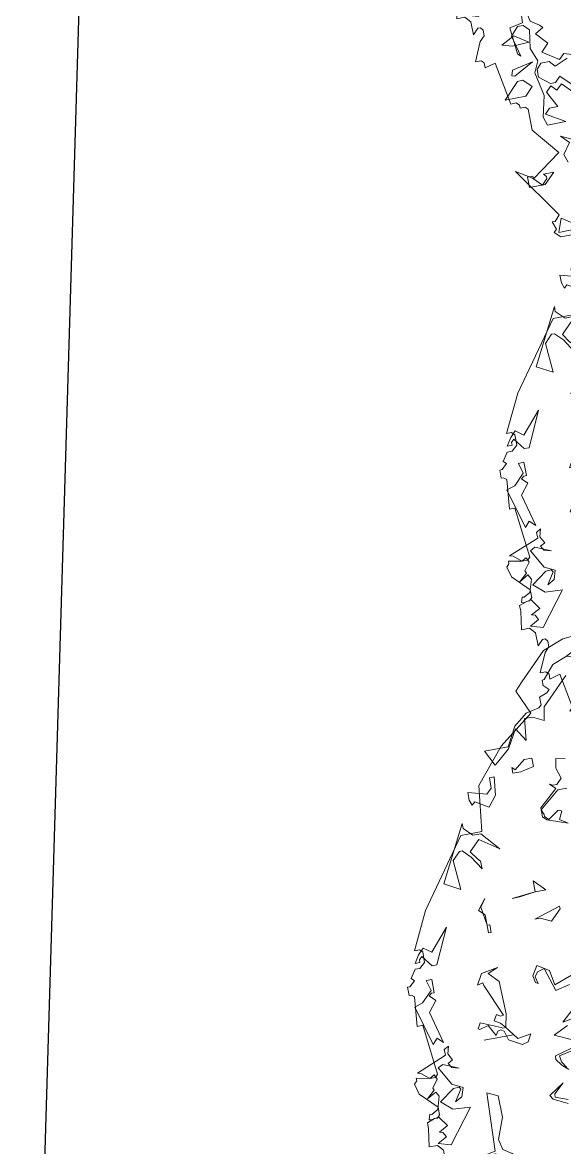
# Model space of a CAD drawing. Header units: millimetres. Extents: x 1418 to 1811, y 1796 to 1956.
# Drawn here: x 1494.701 to 1495.174, y 1821.543 to 1822.527 of the extents above; entities that cross this region are included whole.
import ezdxf

# ---------------------------------------------------------------- set-up
doc = ezdxf.new("R2010")
doc.units = ezdxf.units.MM
doc.layers.add('ARBRE', color=251, linetype='Continuous', lineweight=13)
doc.layers.add('VEGETAIS', color=3, linetype='Continuous')

# ---------------------------------------------------------------- blocks, each defined once
blk = doc.blocks.new('WMF26', base_point=(0, 0.001))
at = {"color": 85}
blk.add_lwpolyline([(1.385, -10.001), (1.145, -10.001), (1.072, -9.928), (1.108, -9.892), (1.072, -9.789), (1.108, -9.789), (1.175, -9.717), (0.724, -9.055), (0.897, -9.164), (0.934, -9.193), (1.32, -8.917), (1.036, -8.567), (1.036, -8.291), (1, -8.255), (0.934, -8.255), (0.934, -8.218), (0.897, -8.181), (0.825, -8.181), (0.724, -7.621), (0.585, -7.658), (0.585, -7.592), (0.548, -7.556), (0.476, -7.556), (0.585, -7.308), (0.65, -7.243), (0.65, -7.17), (0.621, -7.133), (0.585, -7.133), (0.512, -7.206), (0.512, -7.032), (0.446, -6.959), (0.338, -6.959), (0.374, -6.719), (0.374, -6.646), (0.476, -6.61), (0.512, -6.61), (0.548, -6.573), (0.548, -6.471), (0.338, -6.26), (0.301, -6.122), (0.338, -6.085), (0.338, -6.049), (0.512, -6.085), (0.585, -6.085), (0.621, -6.049), (0.548, -5.387), (0.476, -5.387), (0.512, -5.002), (0.476, -4.972), (0.446, -4.972), (0.446, -4.863), (0.476, -4.863), (0.548, -4.797), (0.512, -4.761), (0.585, -4.652), (0.65, -4.652), (0.724, -4.587), (0.724, -4.448), (0.687, -4.412), (0.621, -4.412), (0.861, -3.924), (1.494, -3.051), (1.771, -3.051), (1.843, -2.454), (2.222, -2.003), (2.681, -1.654), (2.542, -1.334), (2.644, -1.232), (2.994, -0.883), (3.269, -0.781), (4.492, -0.672)], dxfattribs=at)
at = {"color": 63}
for points in [[(3.219, -1.257), (2.869, -1.606), (2.833, -1.781), (2.695, -1.708), (2.586, -1.708), (2.557, -1.992), (2.447, -1.817), (2.309, -2.057), (2.135, -2.203), (2.099, -2.232), (1.996, -2.029), (2.309, -2.029), (2.447, -1.781), (2.622, -1.643), (2.797, -1.606), (2.833, -1.57), (2.833, -1.469), (2.934, -1.432), (2.972, -1.396), (2.905, -1.33), (2.905, -1.257), (2.934, -1.257), (3.081, -1.083), (3.284, -1.009)], [(2.586, -2.342), (2.411, -2.379), (2.309, -2.379), (2.309, -2.305), (2.346, -2.342), (2.484, -2.232), (2.586, -2.232), (2.586, -2.342), (2.586, -2.342)], [(2.963, -2.701), (2.844, -2.701), (2.582, -2.914), (2.607, -2.983), (2.607, -3.008), (2.656, -3.057), (2.794, -2.963), (2.819, -2.963), (2.844, -2.983), (2.794, -3.082), (2.893, -3.152), (2.631, -3.057), (2.582, -3.008), (2.582, -2.889), (2.819, -2.677), (2.75, -2.607), (2.794, -2.627), (2.844, -2.627), (2.913, -2.558), (2.868, -2.415), (2.893, -2.295), (3.013, -2.321)], [(2.033, -2.618), (1.923, -2.756), (1.75, -2.654), (1.712, -2.691), (1.684, -2.618), (1.684, -2.516), (1.923, -2.582), (1.996, -2.516), (1.996, -2.379), (2.062, -2.379), (2.033, -2.618), (2.033, -2.618)], [(1.647, -3.076), (1.75, -3.076), (1.959, -3.316), (1.712, -3.143), (1.574, -3.28), (1.647, -3.39), (1.684, -3.426), (1.684, -3.527), (1.574, -3.353), (1.472, -3.251), (1.436, -3.251), (1.335, -3.353), (1.363, -3.739), (1.16, -3.63), (1.538, -2.902), (1.538, -2.967), (1.647, -3.076), (1.647, -3.076)], [(2.309, -3.949), (2.099, -3.978), (1.996, -3.978), (2.309, -3.949), (2.309, -3.805), (2.447, -3.949), (2.309, -3.949), (2.309, -3.949)], [(1.611, -4.262), (1.647, -4.262), (1.647, -4.364), (1.611, -4.364), (1.611, -4.125), (1.538, -4.052), (1.647, -3.913), (1.574, -4.015), (1.611, -4.262), (1.611, -4.262)], [(1.418, -9.062), (1.382, -8.953), (1.484, -8.814), (1.382, -8.713), (1.52, -8.778)], [(1.796, -8.327), (1.52, -8.043), (1.447, -8.115), (1.382, -8.043), (1.309, -8.115), (1.418, -8.327), (1.309, -8.327), (1.243, -8.393), (1.484, -8.538), (1.243, -8.538), (1.207, -8.429), (1.273, -8.152), (1.207, -7.84), (1.273, -7.694), (1.207, -7.519), (1.243, -7.279), (1.171, -7.206), (1.097, -7.206), (0.996, -7.315), (1.069, -7.592), (1.032, -7.556), (0.996, -7.206), (1.171, -7.17), (1.207, -6.405), (1.345, -6.471), (1.345, -6.755), (1.243, -7.032), (1.273, -7.17), (1.382, -7.243), (1.418, -7.279), (1.309, -7.344), (1.447, -7.491), (1.345, -7.592), (1.556, -7.73), (1.622, -7.664), (1.731, -7.694)], [(1.658, -7.73), (1.484, -7.803), (1.418, -7.73), (1.309, -7.73), (1.243, -7.803), (1.243, -7.905), (1.382, -8.014), (1.447, -8.014), (1.52, -7.942), (1.658, -8.079)], [(0.811, -4.648), (0.701, -4.503), (0.664, -4.54), (0.664, -4.576), (0.599, -4.576), (0.664, -4.474), (0.738, -4.401), (0.84, -4.474), (1.087, -4.19), (0.876, -4.648), (0.811, -4.648), (0.811, -4.648)], [(0.774, -4.998), (0.738, -4.998), (0.701, -5.027), (0.774, -5.1), (0.664, -5.237), (0.774, -5.659), (0.701, -5.587), (0.636, -5.659), (0.49, -5.136), (0.599, -5.1), (0.738, -4.961), (0.701, -4.823), (0.774, -4.823), (0.774, -4.998), (0.774, -4.998)], [(1.644, -5.44), (1.605, -5.613), (1.735, -5.783), (1.911, -5.757), (1.856, -5.852), (1.776, -5.874), (1.61, -5.777), (1.577, -5.658), (1.532, -5.631), (1.493, -5.642), (1.464, -5.693), (1.386, -5.547), (1.268, -5.579), (1.247, -5.567), (1.291, -5.492), (1.547, -5.606), (1.567, -5.617), (1.605, -5.613), (1.548, -5.547), (1.473, -5.503), (1.517, -5.427), (1.567, -5.456), (1.605, -5.451), (1.427, -5.026), (1.421, -4.988), (1.344, -5.005), (1.426, -4.864), (1.605, -4.833), (1.643, -4.828), (1.511, -4.88), (1.632, -5.009), (1.644, -5.44), (1.644, -5.44)], [(2.348, -5.686), (2.558, -5.492)], [(2.524, -5.219), (2.333, -5.262), (2.238, -4.951), (2.144, -4.977), (2.104, -5.039), (2.125, -5.128), (2.094, -5.11), (2.074, -5.019), (2.152, -4.896), (2.3, -4.99), (2.337, -5.187), (2.719, -5.05)], [(2.495, -5.658), (2.348, -5.686), (2.348, -5.686)], [(0.582, -6.871), (0.548, -6.807), (0.504, -6.794), (0.624, -6.729), (0.535, -6.601), (0.429, -6.618), (0.405, -6.61), (0.426, -6.542), (0.45, -6.549), (0.538, -6.501), (0.588, -6.335), (0.554, -6.272), (0.432, -6.341), (0.54, -6.246), (0.524, -6.215), (0.602, -6.111), (0.573, -6.049), (0.51, -6.083), (0.408, -5.999), (0.364, -5.986), (0.768, -5.826), (0.764, -5.75), (0.827, -5.716), (0.799, -5.813), (0.846, -5.902), (0.783, -5.936), (0.818, -5.995), (0.911, -6.023), (0.709, -5.935), (0.645, -5.969), (0.78, -6.212), (0.914, -6.279), (0.878, -6.396), (0.784, -6.447), (0.882, -6.296), (0.865, -6.264), (0.79, -6.268), (0.592, -6.41), (0.732, -6.533), (0.961, -6.549), (0.622, -6.984), (0.461, -6.936), (0.582, -6.871), (0.582, -6.871)], [(1.298, -5.725), (1.684, -5.725), (1.298, -5.725), (1.298, -5.725)], [(1.028, -7.314), (1.205, -7.435), (0.989, -7.447), (0.85, -7.405), (1.028, -7.314), (1.028, -7.314)], [(0.927, -7.754), (1.204, -7.693), (0.941, -7.835), (0.906, -7.825), (0.927, -7.754), (0.927, -7.754)]]:
    blk.add_lwpolyline(points, dxfattribs=at)
at = {"color": 106}
for points in [[(2.447, -4.364), (2.309, -4.299), (2.237, -4.299), (2.586, -4.19), (2.586, -4.226), (2.447, -4.364), (2.447, -4.364)], [(2.591, -6.029), (2.223, -6.107), (2.233, -6.187), (2.289, -6.272)], [(2.22, -6.736), (2.039, -6.647), (2.003, -6.592), (2.204, -6.459), (2.074, -6.58), (2.07, -6.627), (2.231, -6.686)], [(2.309, -6.302), (2.229, -6.233), (2.169, -6.143), (2.173, -6.097), (2.388, -6.04)], [(2.46, -5.95), (2.206, -5.83), (2.398, -5.738)], [(1.139, -8.009), (1.036, -8.118), (0.76, -8.118), (0.963, -7.907), (1.036, -7.907), (1.139, -8.009), (1.139, -8.009)], [(0.934, -9.193), (1.036, -9.294), (1.108, -9.222), (1.108, -9.193), (1.072, -9.157), (1.211, -9.157), (1.072, -9.294), (0.861, -9.294), (0.861, -9.157), (0.934, -9.157), (0.934, -9.193), (0.934, -9.193)], [(1.616, -9.763), (1.652, -9.763), (1.34, -9.938), (1.128, -9.938), (1.194, -9.763), (1.303, -9.835), (1.616, -9.763), (1.616, -9.763)]]:
    blk.add_lwpolyline(points, dxfattribs=at)
blk = doc.blocks.new('T2_02')
at = {"xscale": 0.3499999999999943, "yscale": 0.3499999999999943, "zscale": 0.3499999999999943}
blk.add_blockref('WMF26', (-2.2399, 1.997), dxfattribs=at)

msp = doc.modelspace()

# ---------------------------------------------------------------- linework, layer by layer
at = {"layer": 'VEGETAIS'}
msp.add_line((1494.79667, 1824.10336), (1494.70087, 1820.89044), dxfattribs=at)
msp.add_open_spline([(1494.70087, 1820.89044), (1495.71576, 1820.71778), (1496.87122, 1820.91343), (1497.65307, 1822.37956), (1497.90745, 1822.62789), (1497.96545, 1822.67505)], degree=3, knots=[29.781459, 29.781459, 29.781459, 29.781459, 32.934022, 33.924037, 34.207316, 34.207316, 34.207316, 34.207316], dxfattribs=at)

# ---------------------------------------------------------------- block references
at = {"layer": 'ARBRE', "xscale": 0.1918409178794672, "yscale": 0.1918409178794672, "zscale": 0.1918409178794672, "rotation": 10.65514725593884}
for p in [(1495.46464, 1822.68804), (1495.52118, 1822.15387), (1495.44063, 1821.70177)]:
    msp.add_blockref('T2_02', p, dxfattribs=at)

doc.saveas('drawing.dxf')
